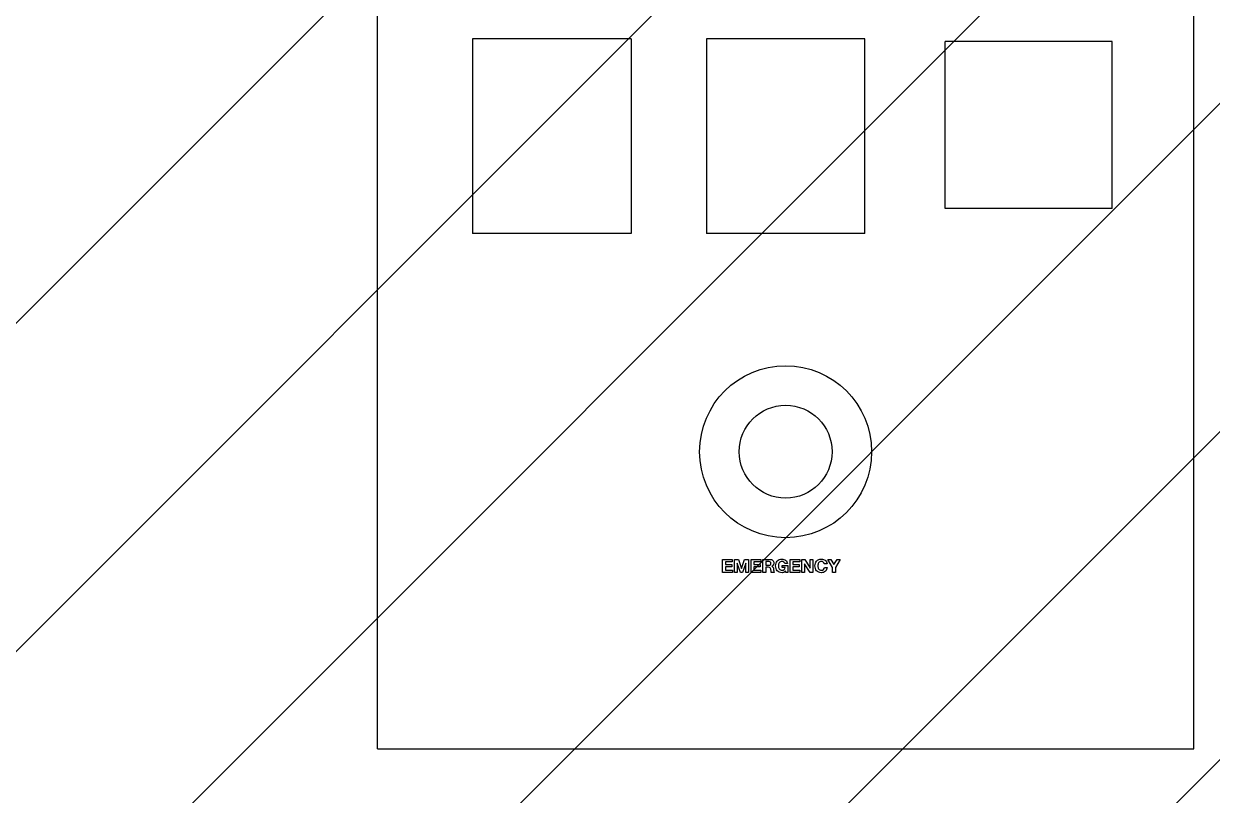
# Model space of a CAD drawing. Header units: millimetres. Extents: x 0 to 16115, y -10 to 11340.
# Drawn here: x 10976.9 to 11297.1, y 4270.2 to 4478 of the extents above; entities that cross this region are included whole.
import ezdxf

# ---------------------------------------------------------------- set-up
doc = ezdxf.new("R2010")
doc.units = ezdxf.units.MM
doc.header["$MEASUREMENT"] = 0
doc.linetypes.add('HIDDEN', pattern=[9.525, 6.35, -3.175])
doc.layers.get('0').update_dxf_attribs({"lineweight": 25})
doc.layers.add('DIM', color=3, linetype='Continuous', lineweight=9)
doc.layers.add('H', color=2, linetype='HIDDEN', lineweight=15)

msp = doc.modelspace()

# ---------------------------------------------------------------- hatches: boundary and pattern name
at = {"layer": 'DIM'}
h = msp.add_hatch(dxfattribs=at)
h.set_pattern_fill('ANSI31', color=256, scale=350, style=0)
h.set_pattern_definition([(45, (-19440.55, -2318.325), (-30.93592, 30.93592), [])])
h.paths.add_polyline_path([(10892.148, 5257.746), (10892.148, 3184.746), (10461.363, 3184.746), (10461.363, 4971.681), (9792.148, 4971.681), (9792.148, 6434.746), (13732.148, 6434.746), (13732.148, 4971.681), (13062.932, 4971.681), (13062.932, 3184.746), (12632.148, 3184.746), (12632.148, 5257.746)])
edge = h.paths.add_edge_path(flags=16)
edge.add_line((12632.148, 3207.746), (12632.148, 3184.746))
edge.add_line((10892.148, 3207.746), (10892.148, 3184.746))
at = {"layer": 'H', "ltscale": 5}
h = msp.add_hatch(dxfattribs=at)
h.set_pattern_fill('ANSI31', color=256, scale=500, style=0)
h.set_pattern_definition([(45, (5042.114, 20650.17), (-44.19417, 44.19417), [])])
edge = h.paths.add_edge_path(flags=16)
edge.add_line((13782.148, 6434.746), (13732.148, 6434.746))
edge.add_line((13782.148, 6434.746), (13732.148, 6434.746))
edge = h.paths.add_edge_path()
edge.add_line((13782.148, 6434.746), (13732.148, 6434.746))
edge.add_line((13782.148, 6434.746), (13732.148, 6434.746))
edge.add_line((9792.148, 3184.746), (9792.148, 6434.746))
edge.add_line((9742.148, 3134.746), (9742.148, 6434.746))
edge.add_line((9792.148, 3184.746), (13732.148, 3184.746))
edge.add_line((9742.148, 3134.746), (13782.148, 3134.746))
edge.add_line((13782.148, 6434.746), (13732.148, 6434.746))
edge.add_line((13732.148, 5184.746), (13732.148, 5194.746))
edge.add_line((13732.148, 3184.746), (13732.148, 6434.746))
edge.add_line((13782.148, 3134.746), (13782.148, 6434.746))

# ---------------------------------------------------------------- linework, layer by layer
for p, q in [((11072.148, 4282.746), (11072.148, 5032.746)), ((11292.148, 4282.746), (11292.148, 5032.746)), ((11140.498, 4473.996), (11097.798, 4473.996)), ((11097.798, 4473.996), (11097.798, 4421.496)), ((11140.498, 4473.996), (11140.498, 4421.496)), ((11160.798, 4473.996), (11160.798, 4421.496)), ((11203.498, 4473.996), (11160.798, 4473.996)), ((11203.498, 4421.496), (11203.498, 4473.996)), ((11225.143, 4428.246), (11225.143, 4473.246)), ((11270.143, 4473.246), (11225.143, 4473.246)), ((11270.143, 4428.246), (11270.143, 4473.246)), ((11270.143, 4428.246), (11225.143, 4428.246)), ((11140.498, 4421.496), (11097.798, 4421.496)), ((11203.498, 4421.496), (11160.798, 4421.496)), ((11165.144, 4333.746), (11167.782, 4333.746)), ((11165.144, 4330.22), (11165.144, 4333.746)), ((11167.782, 4333.094), (11165.92, 4333.094)), ((11165.92, 4333.094), (11165.92, 4332.338)), ((11167.782, 4333.746), (11167.782, 4333.094)), ((11168.345, 4333.746), (11169.436, 4333.746)), ((11168.345, 4330.22), (11168.345, 4333.746)), ((11169.436, 4333.746), (11170.261, 4331.321)), ((11170.271, 4331.321), (11171.051, 4333.746)), ((11171.051, 4333.746), (11172.143, 4333.746)), ((11172.143, 4333.746), (11172.143, 4330.22)), ((11172.825, 4333.746), (11175.462, 4333.746)), ((11172.825, 4330.22), (11172.825, 4333.746)), ((11175.462, 4333.094), (11173.6, 4333.094)), ((11173.6, 4333.094), (11173.6, 4332.338)), ((11175.462, 4333.746), (11175.462, 4333.094)), ((11183.339, 4333.746), (11185.977, 4333.746)), ((11183.339, 4330.22), (11183.339, 4333.746)), ((11185.977, 4333.094), (11184.115, 4333.094)), ((11184.115, 4333.094), (11184.115, 4332.338)), ((11185.977, 4333.746), (11185.977, 4333.094)), ((11186.54, 4333.746), (11187.31, 4333.746)), ((11186.54, 4330.22), (11186.54, 4333.746)), ((11187.31, 4333.746), (11188.782, 4331.38)), ((11188.792, 4331.38), (11188.792, 4333.746)), ((11188.792, 4333.746), (11189.518, 4333.746)), ((11189.518, 4333.746), (11189.518, 4330.22)), ((11193.479, 4333.746), (11194.348, 4333.746)), ((11194.773, 4331.592), (11193.479, 4333.746)), ((11194.348, 4333.746), (11195.173, 4332.353)), ((11195.173, 4332.353), (11195.993, 4333.746)), ((11196.857, 4333.746), (11195.548, 4331.573)), ((11195.993, 4333.746), (11196.857, 4333.746)), ((11167.821, 4330.22), (11165.144, 4330.22)), ((11165.92, 4332.338), (11167.629, 4332.338)), ((11167.629, 4331.736), (11165.92, 4331.736)), ((11165.92, 4331.736), (11165.92, 4330.872)), ((11165.92, 4330.872), (11167.821, 4330.872)), ((11167.629, 4332.338), (11167.629, 4331.736)), ((11167.821, 4330.872), (11167.821, 4330.22)), ((11169.071, 4330.22), (11168.345, 4330.22)), ((11169.081, 4332.694), (11169.071, 4332.694)), ((11169.071, 4332.694), (11169.071, 4330.22)), ((11169.945, 4330.22), (11169.081, 4332.694)), ((11170.543, 4330.22), (11169.945, 4330.22)), ((11170.261, 4331.321), (11170.271, 4331.321)), ((11171.407, 4332.719), (11170.543, 4330.22)), ((11171.417, 4332.719), (11171.407, 4332.719)), ((11171.417, 4330.22), (11171.417, 4332.719)), ((11172.143, 4330.22), (11171.417, 4330.22)), ((11175.501, 4330.22), (11172.825, 4330.22)), ((11173.6, 4332.338), (11175.309, 4332.338)), ((11175.309, 4331.736), (11173.6, 4331.736)), ((11173.6, 4331.736), (11173.6, 4330.872)), ((11173.6, 4330.872), (11175.501, 4330.872)), ((11175.309, 4332.338), (11175.309, 4331.736)), ((11175.501, 4330.872), (11175.501, 4330.22)), ((11186.016, 4330.22), (11183.339, 4330.22)), ((11184.115, 4332.338), (11185.824, 4332.338)), ((11185.824, 4331.736), (11184.115, 4331.736)), ((11184.115, 4331.736), (11184.115, 4330.872)), ((11184.115, 4330.872), (11186.016, 4330.872)), ((11185.824, 4332.338), (11185.824, 4331.736)), ((11186.016, 4330.872), (11186.016, 4330.22)), ((11187.266, 4330.22), (11186.54, 4330.22)), ((11187.276, 4332.58), (11187.266, 4332.58)), ((11187.266, 4332.58), (11187.266, 4330.22)), ((11188.743, 4330.22), (11187.276, 4332.58)), ((11189.518, 4330.22), (11188.743, 4330.22)), ((11188.782, 4331.38), (11188.792, 4331.38)), ((11194.773, 4330.22), (11194.773, 4331.592)), ((11195.548, 4330.22), (11194.773, 4330.22)), ((11195.548, 4331.573), (11195.548, 4330.22)), ((11072.148, 4282.746), (11292.148, 4282.746))]:
    msp.add_line(p, q)
at = {"color": 0, "lineweight": -2}
msp.add_circle((11182.148, 4362.746), 23.171, dxfattribs=at)
msp.add_circle((11182.148, 4362.746), 12.5)
for points in [[(11176.025, 4330.22), (11176.025, 4330.22), (11176.025, 4333.746), (11176.025, 4333.746)], [(11176.025, 4333.746), (11176.025, 4333.746), (11177.927, 4333.746), (11177.927, 4333.746)], [(11177.65, 4333.143), (11177.65, 4333.143), (11176.801, 4333.143), (11176.801, 4333.143)], [(11176.801, 4333.143), (11176.801, 4333.143), (11176.801, 4332.151), (11176.801, 4332.151)], [(11178.05, 4333.027), (11177.961, 4333.105), (11177.828, 4333.143), (11177.65, 4333.143)], [(11177.927, 4333.746), (11178.084, 4333.746), (11178.227, 4333.72), (11178.354, 4333.669)], [(11178.354, 4333.669), (11178.48, 4333.618), (11178.589, 4333.549), (11178.68, 4333.46)], [(11178.68, 4333.46), (11178.77, 4333.371), (11178.839, 4333.267), (11178.887, 4333.151)], [(11181.917, 4332.585), (11181.871, 4332.783), (11181.782, 4332.931), (11181.65, 4333.03)], [(11181.697, 4333.748), (11181.867, 4333.694), (11182.02, 4333.614), (11182.157, 4333.509)], [(11182.157, 4333.509), (11182.293, 4333.404), (11182.406, 4333.274), (11182.495, 4333.119)], [(11182.495, 4333.119), (11182.584, 4332.964), (11182.638, 4332.786), (11182.658, 4332.585)], [(11192.462, 4332.805), (11192.415, 4332.879), (11192.358, 4332.944), (11192.289, 4333)], [(11176.801, 4330.22), (11176.801, 4330.22), (11176.025, 4330.22), (11176.025, 4330.22)], [(11176.801, 4332.151), (11176.801, 4332.151), (11177.65, 4332.151), (11177.65, 4332.151)], [(11177.576, 4331.597), (11177.576, 4331.597), (11176.801, 4331.597), (11176.801, 4331.597)], [(11176.801, 4331.597), (11176.801, 4331.597), (11176.801, 4330.22), (11176.801, 4330.22)], [(11177.996, 4331.469), (11177.91, 4331.555), (11177.77, 4331.597), (11177.576, 4331.597)], [(11177.65, 4332.151), (11177.828, 4332.151), (11177.961, 4332.19), (11178.05, 4332.269)], [(11178.164, 4331.064), (11178.137, 4331.249), (11178.081, 4331.384), (11177.996, 4331.469)], [(11178.208, 4330.62), (11178.198, 4330.775), (11178.183, 4330.923), (11178.164, 4331.064)], [(11178.287, 4330.22), (11178.244, 4330.332), (11178.218, 4330.465), (11178.208, 4330.62)], [(11179.063, 4330.22), (11179.063, 4330.22), (11178.287, 4330.22), (11178.287, 4330.22)], [(11178.401, 4331.889), (11178.401, 4331.889), (11178.401, 4331.879), (11178.401, 4331.879)], [(11178.401, 4331.879), (11178.496, 4331.853), (11178.575, 4331.812), (11178.638, 4331.758)], [(11178.638, 4331.758), (11178.7, 4331.704), (11178.751, 4331.639), (11178.791, 4331.566)], [(11178.791, 4331.566), (11178.83, 4331.491), (11178.859, 4331.41), (11178.877, 4331.321)], [(11178.877, 4331.321), (11178.895, 4331.232), (11178.908, 4331.143), (11178.914, 4331.054)], [(11178.914, 4331.054), (11178.918, 4330.998), (11178.921, 4330.932), (11178.924, 4330.857)], [(11178.924, 4330.857), (11178.928, 4330.781), (11178.933, 4330.704), (11178.942, 4330.624)], [(11178.942, 4330.624), (11178.95, 4330.545), (11178.963, 4330.471), (11178.981, 4330.4)], [(11178.981, 4330.4), (11178.999, 4330.329), (11179.026, 4330.269), (11179.063, 4330.22)], [(11181.231, 4331.548), (11181.231, 4331.548), (11181.231, 4332.126), (11181.231, 4332.126)], [(11181.231, 4332.126), (11181.231, 4332.126), (11182.712, 4332.126), (11182.712, 4332.126)], [(11182.011, 4331.548), (11182.011, 4331.548), (11181.231, 4331.548), (11181.231, 4331.548)], [(11182.139, 4330.62), (11182.001, 4330.442), (11181.848, 4330.318), (11181.68, 4330.247)], [(11182.658, 4332.585), (11182.658, 4332.585), (11181.917, 4332.585), (11181.917, 4332.585)], [(11182.218, 4330.22), (11182.218, 4330.22), (11182.139, 4330.62), (11182.139, 4330.62)], [(11182.712, 4330.22), (11182.712, 4330.22), (11182.218, 4330.22), (11182.218, 4330.22)], [(11182.712, 4332.126), (11182.712, 4332.126), (11182.712, 4330.22), (11182.712, 4330.22)], [(11192.336, 4331.005), (11192.469, 4331.15), (11192.55, 4331.341), (11192.58, 4331.578)], [(11192.852, 4330.526), (11192.717, 4330.4), (11192.559, 4330.305), (11192.378, 4330.239)], [(11192.55, 4332.561), (11192.537, 4332.649), (11192.508, 4332.731), (11192.462, 4332.805)], [(11193.301, 4332.561), (11193.301, 4332.561), (11192.55, 4332.561), (11192.55, 4332.561)], [(11192.58, 4331.578), (11192.58, 4331.578), (11193.331, 4331.578), (11193.331, 4331.578)], [(11193.178, 4330.98), (11193.095, 4330.802), (11192.987, 4330.651), (11192.852, 4330.526)], [(11193.331, 4331.578), (11193.311, 4331.357), (11193.26, 4331.158), (11193.178, 4330.98)]]:
    msp.add_open_spline(points, degree=3)
for points, knots in [([(11178.05, 4332.269), (11178.139, 4332.348), (11178.183, 4332.476), (11178.183, 4332.654), (11178.183, 4332.826), (11178.139, 4332.95), (11178.05, 4333.027)], [1, 1, 1, 1, 2, 2, 2, 3, 3, 3, 3]), ([(11178.887, 4333.151), (11178.935, 4333.034), (11178.959, 4332.908), (11178.959, 4332.773), (11178.959, 4332.565), (11178.915, 4332.386), (11178.828, 4332.235), (11178.741, 4332.083), (11178.598, 4331.968), (11178.401, 4331.889)], [3, 3, 3, 3, 4, 4, 4, 5, 5, 5, 6, 6, 6, 6]), ([(11179.556, 4332.701), (11179.635, 4332.927), (11179.749, 4333.123), (11179.897, 4333.292), (11180.045, 4333.46), (11180.227, 4333.591), (11180.443, 4333.687), (11180.658, 4333.782), (11180.901, 4333.83), (11181.171, 4333.83), (11181.352, 4333.83), (11181.528, 4333.803), (11181.697, 4333.748)], [6, 6, 6, 6, 7, 7, 7, 8, 8, 8, 9, 9, 9, 10, 10, 10, 10]), ([(11180.727, 4333.077), (11180.605, 4333.009), (11180.506, 4332.919), (11180.43, 4332.805), (11180.354, 4332.691), (11180.299, 4332.562), (11180.265, 4332.417)], [17, 17, 17, 17, 18, 18, 18, 19, 19, 19, 19]), ([(11181.65, 4333.03), (11181.519, 4333.129), (11181.359, 4333.178), (11181.171, 4333.178), (11180.997, 4333.178), (11180.848, 4333.144), (11180.727, 4333.077)], [15, 15, 15, 15, 16, 16, 16, 17, 17, 17, 17]), ([(11190.165, 4332.701), (11190.244, 4332.927), (11190.358, 4333.123), (11190.506, 4333.292), (11190.654, 4333.46), (11190.836, 4333.591), (11191.051, 4333.687), (11191.267, 4333.782), (11191.51, 4333.83), (11191.78, 4333.83), (11191.974, 4333.83), (11192.158, 4333.802), (11192.331, 4333.746), (11192.504, 4333.69), (11192.658, 4333.609), (11192.795, 4333.502)], [23, 23, 23, 23, 24, 24, 24, 25, 25, 25, 26, 26, 26, 27, 27, 27, 28, 28, 28, 28]), ([(11191.335, 4333.077), (11191.214, 4333.009), (11191.115, 4332.919), (11191.039, 4332.805), (11190.963, 4332.691), (11190.908, 4332.562), (11190.874, 4332.417)], [4, 4, 4, 4, 5, 5, 5, 6, 6, 6, 6]), ([(11192.289, 4333), (11192.22, 4333.056), (11192.141, 4333.1), (11192.054, 4333.131), (11191.967, 4333.162), (11191.876, 4333.178), (11191.78, 4333.178), (11191.605, 4333.178), (11191.457, 4333.144), (11191.335, 4333.077)], [1, 1, 1, 1, 2, 2, 2, 3, 3, 3, 4, 4, 4, 4]), ([(11192.795, 4333.502), (11192.931, 4333.394), (11193.044, 4333.262), (11193.133, 4333.104), (11193.222, 4332.946), (11193.278, 4332.764), (11193.301, 4332.561)], [28, 28, 28, 28, 29, 29, 29, 30, 30, 30, 30]), ([(11179.556, 4331.249), (11179.477, 4331.472), (11179.438, 4331.711), (11179.438, 4331.968), (11179.438, 4332.231), (11179.477, 4332.476), (11179.556, 4332.701)], [4, 4, 4, 4, 5, 5, 5, 6, 6, 6, 6]), ([(11181.68, 4330.247), (11181.512, 4330.176), (11181.343, 4330.141), (11181.171, 4330.141), (11180.901, 4330.141), (11180.658, 4330.188), (11180.443, 4330.281), (11180.227, 4330.375), (11180.045, 4330.504), (11179.897, 4330.669), (11179.749, 4330.834), (11179.635, 4331.027), (11179.556, 4331.249)], [0, 0, 0, 0, 1, 1, 1, 2, 2, 2, 3, 3, 3, 4, 4, 4, 4]), ([(11180.265, 4332.417), (11180.23, 4332.273), (11180.213, 4332.123), (11180.213, 4331.968), (11180.213, 4331.82), (11180.23, 4331.676), (11180.265, 4331.536)], [19, 19, 19, 19, 20, 20, 20, 21, 21, 21, 21]), ([(11180.265, 4331.536), (11180.299, 4331.396), (11180.354, 4331.27), (11180.43, 4331.158), (11180.506, 4331.046), (11180.605, 4330.956), (11180.727, 4330.889)], [21, 21, 21, 21, 22, 22, 22, 23, 23, 23, 23]), ([(11180.727, 4330.889), (11180.848, 4330.821), (11180.997, 4330.788), (11181.171, 4330.788), (11181.428, 4330.788), (11181.626, 4330.852), (11181.766, 4330.983), (11181.906, 4331.113), (11181.988, 4331.301), (11182.011, 4331.548)], [23, 23, 23, 23, 24, 24, 24, 25, 25, 25, 26, 26, 26, 26]), ([(11190.165, 4331.249), (11190.086, 4331.472), (11190.047, 4331.711), (11190.047, 4331.968), (11190.047, 4332.231), (11190.086, 4332.476), (11190.165, 4332.701)], [21, 21, 21, 21, 22, 22, 22, 23, 23, 23, 23]), ([(11192.378, 4330.239), (11192.197, 4330.174), (11191.997, 4330.141), (11191.78, 4330.141), (11191.51, 4330.141), (11191.267, 4330.188), (11191.051, 4330.281), (11190.836, 4330.375), (11190.654, 4330.504), (11190.506, 4330.669), (11190.358, 4330.834), (11190.244, 4331.027), (11190.165, 4331.249)], [17, 17, 17, 17, 18, 18, 18, 19, 19, 19, 20, 20, 20, 21, 21, 21, 21]), ([(11190.874, 4332.417), (11190.839, 4332.273), (11190.822, 4332.123), (11190.822, 4331.968), (11190.822, 4331.82), (11190.839, 4331.676), (11190.874, 4331.536)], [6, 6, 6, 6, 7, 7, 7, 8, 8, 8, 8]), ([(11190.874, 4331.536), (11190.908, 4331.396), (11190.963, 4331.27), (11191.039, 4331.158), (11191.115, 4331.046), (11191.214, 4330.956), (11191.335, 4330.889)], [8, 8, 8, 8, 9, 9, 9, 10, 10, 10, 10]), ([(11191.335, 4330.889), (11191.457, 4330.821), (11191.605, 4330.788), (11191.78, 4330.788), (11192.017, 4330.788), (11192.202, 4330.86), (11192.336, 4331.005)], [10, 10, 10, 10, 11, 11, 11, 12, 12, 12, 12])]:
    msp.add_open_spline(points, degree=3, knots=knots)

doc.saveas('drawing.dxf')
